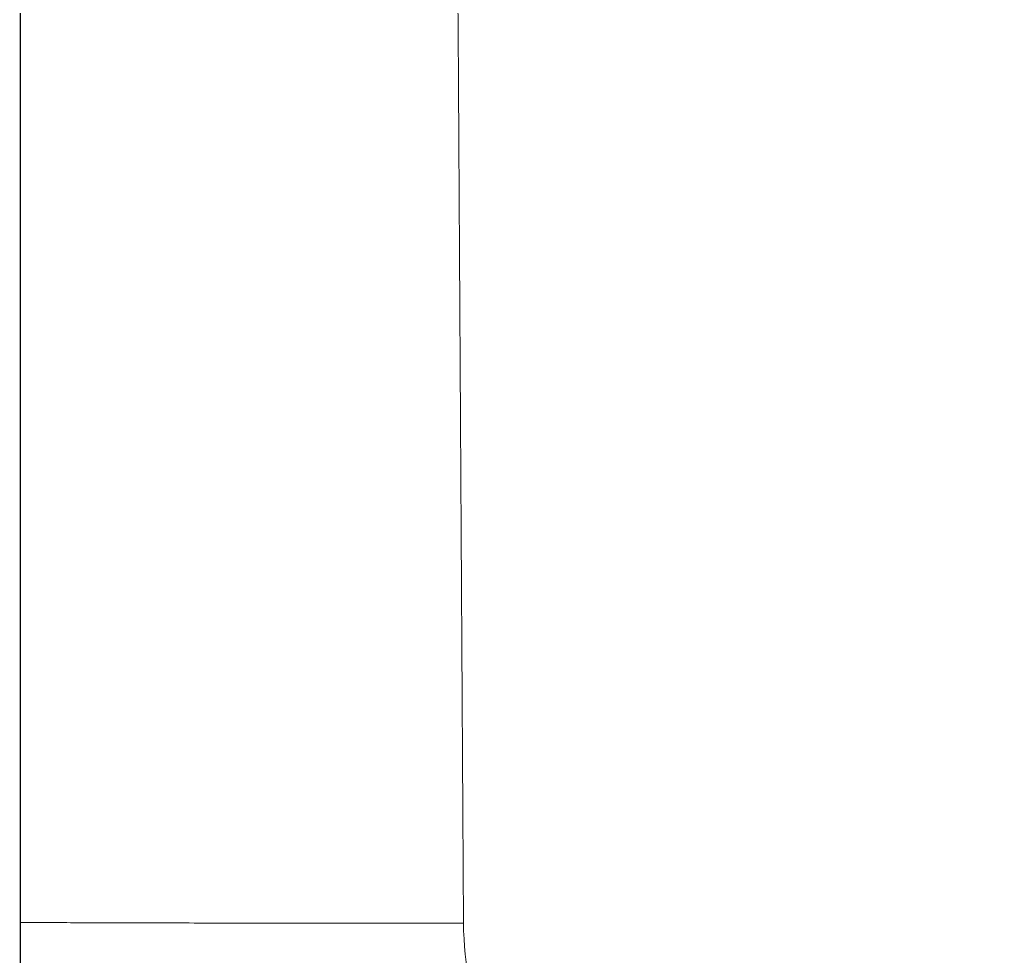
# Model space of a CAD drawing. Header units: millimetres. Extents: x 1680 to 166026, y 35966 to 91121.
# Drawn here: x 96908.5 to 96999.1, y 54091.8 to 54177.8 of the extents above; entities that cross this region are included whole.
import ezdxf

# ---------------------------------------------------------------- set-up
doc = ezdxf.new("R2010")
doc.units = ezdxf.units.MM
doc.linetypes.add('IMPORT-ACAD_ISO03W100', pattern=[762, 304.8, -457.2])
doc.layers.add('A-GENM', color=13, linetype='Continuous', lineweight=18)
doc.layers.add('A-WALL', color=255, linetype='Continuous', lineweight=18)

# ---------------------------------------------------------------- blocks, each defined once
blk = doc.blocks.new('Furniture_Sofas-Armchairs_Fritz-Hansen_Alphabet-SofaT-Series-PL300-3 - Default-V23-mebel yerləşmə planı')
at = {"layer": 'A-GENM', "color": 253, "linetype": 'IMPORT-ACAD_ISO03W100'}
for points in [[(1441.244, -949.45), (1441.23, -953.232), (1440.554, -960.902), (1437.585, -971.992), (1432.506, -982.319), (1425.198, -991.216), (1415.515, -997.645), (1408.03, -999.305), (1404.17, -999.33)], [(1404.17, -999.33), (1404.173, -1002.059), (1404.175, -1004.778), (1404.176, -1007.453)], [(1404.176, -1007.453), (1404.178, -1012.805), (1404.175, -1017.982), (1404.168, -1022.725)], [(1404.168, -1022.725), (1404.165, -1025.096), (1404.156, -1029.622), (1404.143, -1033.572), (1404.136, -1035.396)], [(1404.136, -1035.396), (1404.129, -1037.088), (1404.121, -1038.655), (1404.113, -1040.037)]]:
    blk.add_open_spline(points, degree=3, dxfattribs=at)
blk.add_open_spline([(1404.17, -999.33), (1376.83, -999.508), (1322.148, -999.842), (1255.029, -1000.161), (1215.251, -1000.305), (1202.814, -1000.346)], degree=3, knots=[0, 0, 0, 0, 0.1111111, 0.2222222, 0.2727624, 0.2727624, 0.2727624, 0.2727624], dxfattribs=at)

msp = doc.modelspace()

# ---------------------------------------------------------------- linework, layer by layer
at = {"layer": 'A-WALL', "lineweight": 30}
msp.add_line((96908.549, 54729.056), (96908.549, 53129.056), dxfattribs=at)

# ---------------------------------------------------------------- block references
at = {"layer": 'A-GENM', "color": 253, "linetype": 'IMPORT-ACAD_ISO03W100', "rotation": 270.0000000000002}
msp.add_blockref('Furniture_Sofas-Armchairs_Fritz-Hansen_Alphabet-SofaT-Series-PL300-3 - Default-V23-mebel yerləşmə planı', (97948.549, 55499.056), dxfattribs=at)

doc.saveas('drawing.dxf')
